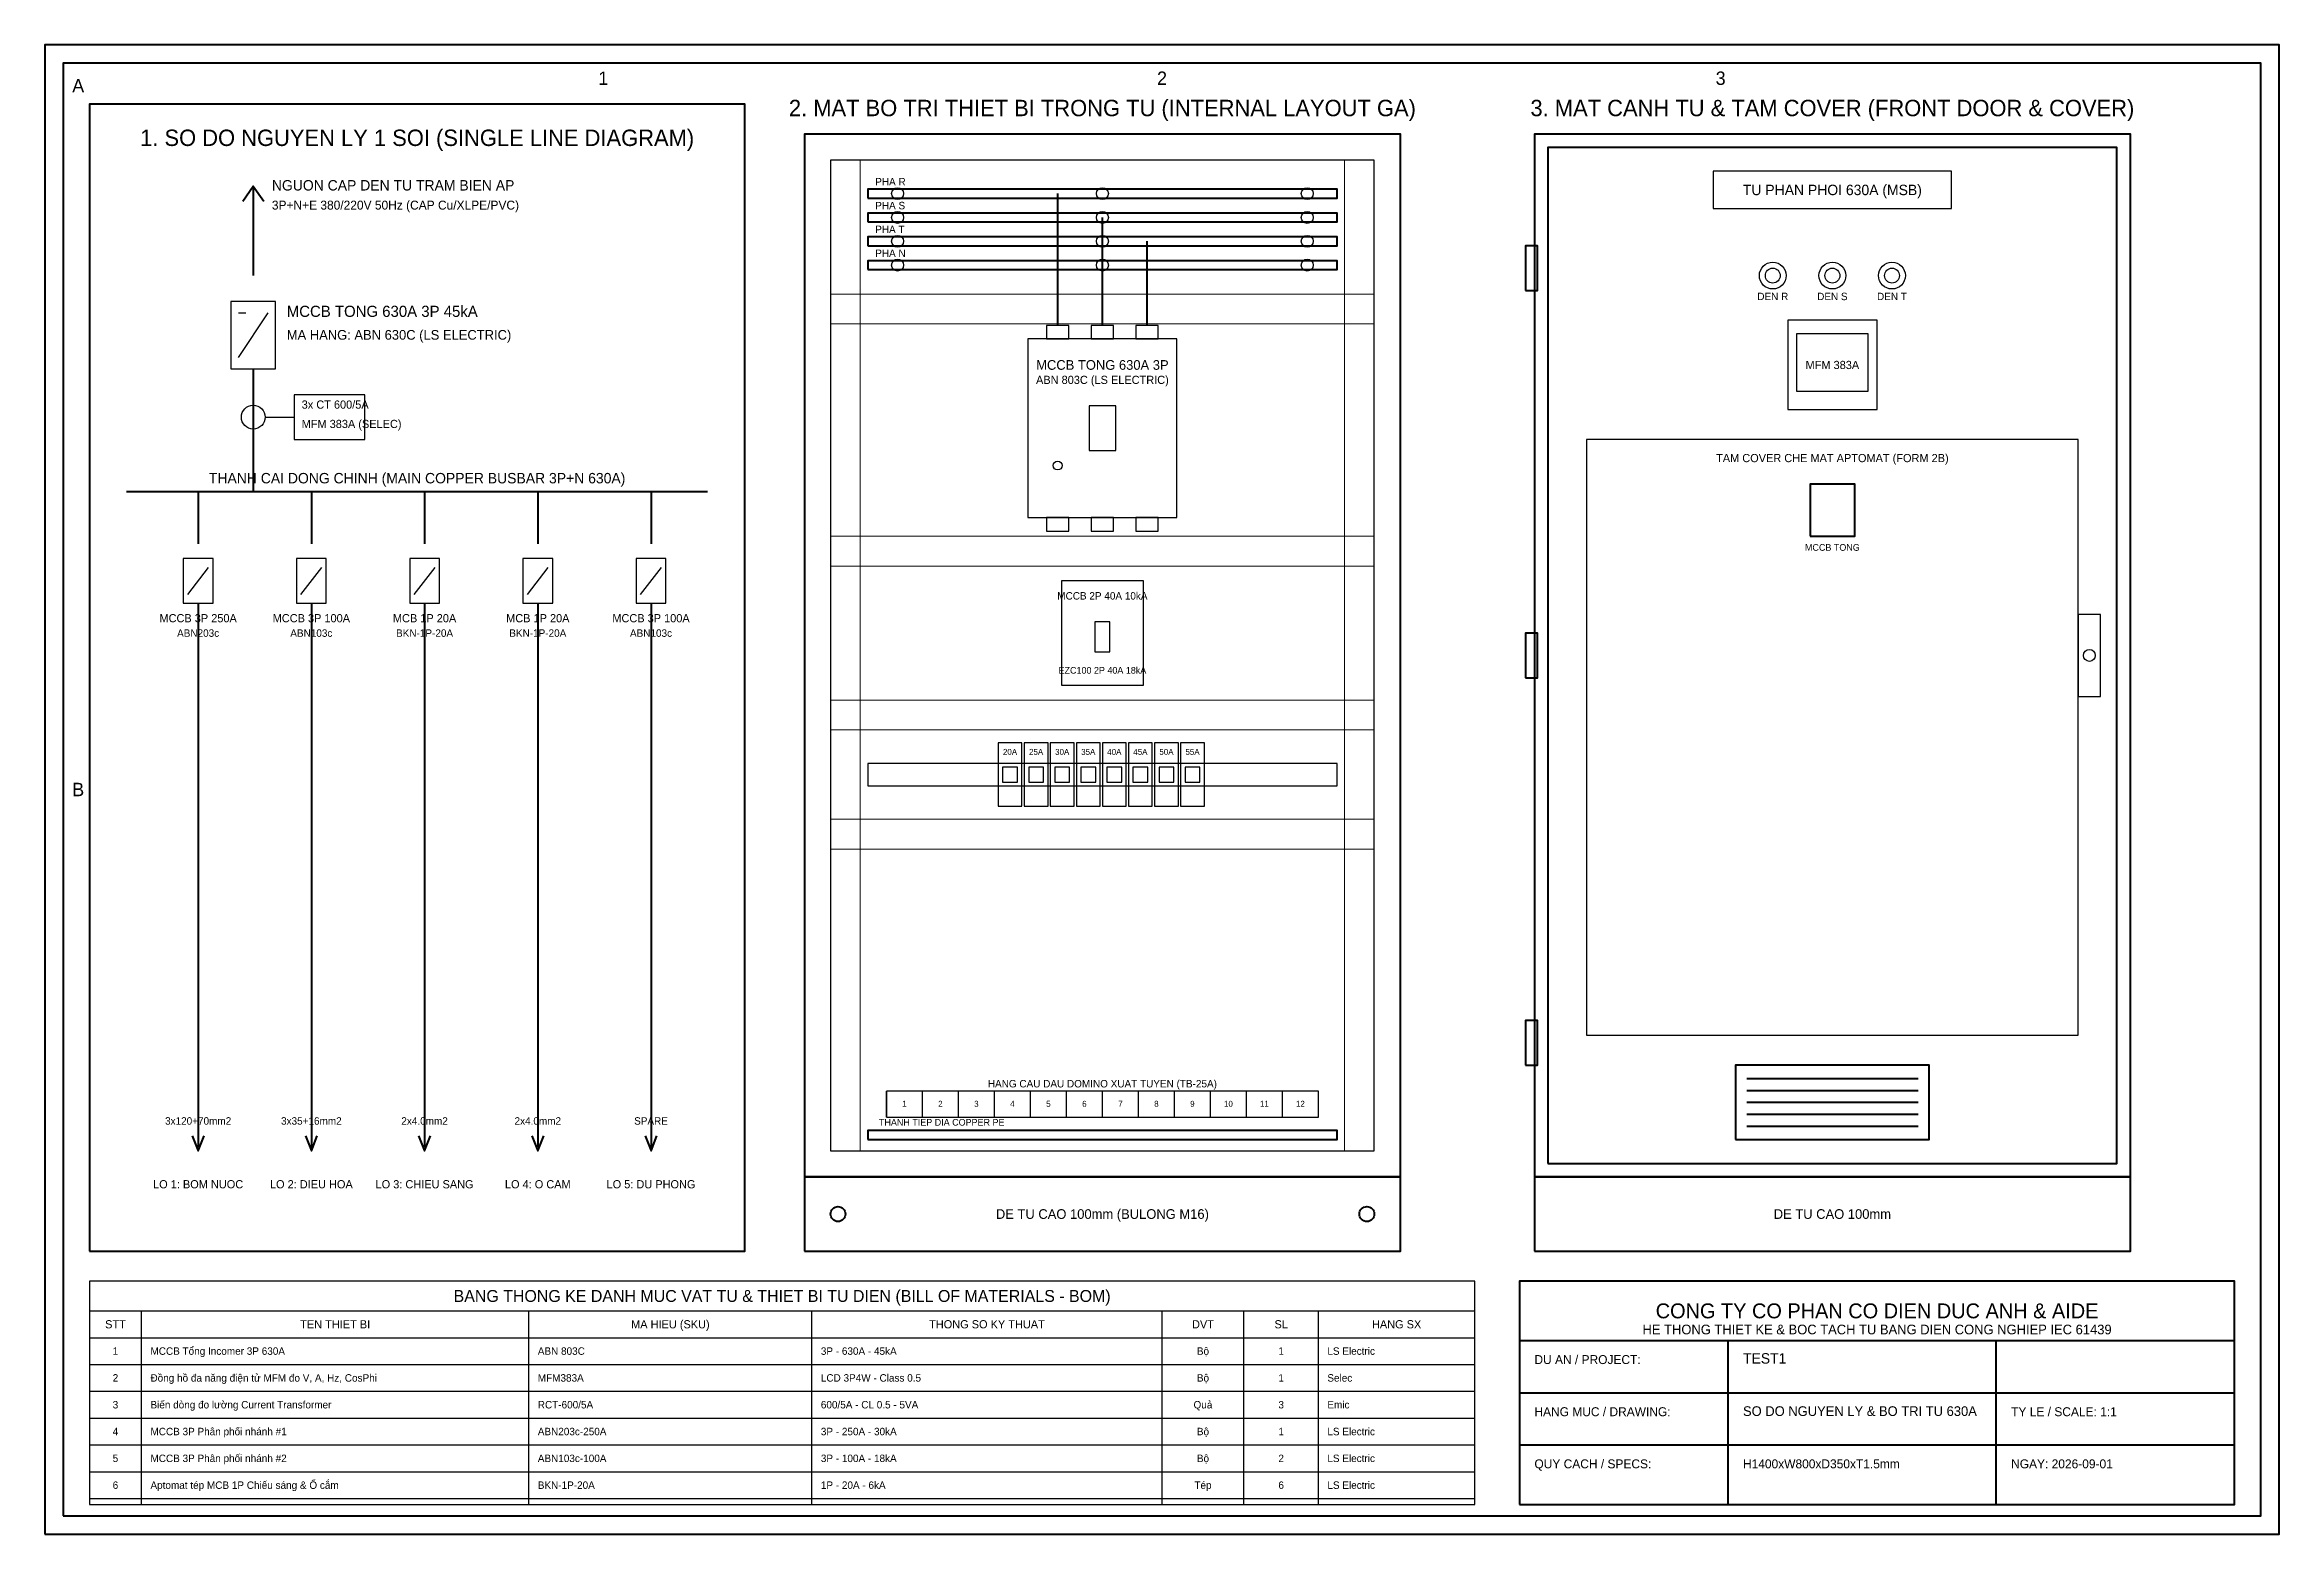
# Model space of a CAD drawing. Header units: metres. Extents: x 0 to 3000, y 0 to 2000.
import ezdxf
from ezdxf.enums import TextEntityAlignment as Align

# ---------------------------------------------------------------- set-up
doc = ezdxf.new("R2010")
doc.units = ezdxf.units.M
for name, color, linetype, lineweight in [('0_BORDER', 5, 'Continuous', 50), ('0_BUSBAR_MAIN', 1, 'Continuous', 50), ('0_DEVICES', 7, 'Continuous', 30), ('0_DUCTS', 8, 'Continuous', 18), ('0_FRAME', 6, 'Continuous', 40), ('0_PLATE', 4, 'Continuous', 25), ('0_SLD_POWER', 3, 'Continuous', 40), ('0_TABLE', 4, 'Continuous', 25), ('0_TEXT', 7, 'Continuous', 20), ('0_TEXT_TITLE', 3, 'Continuous', 30)]:
    doc.layers.add(name, color=color, linetype=linetype, lineweight=lineweight)

msp = doc.modelspace()

# ---------------------------------------------------------------- linework, layer by layer
at = {"layer": '0_BORDER'}
for p, q in [((1980, 260), (2940, 260)), ((2260, 40), (2260, 260)), ((2620, 40), (2620, 260)), ((1980, 190), (2940, 190)), ((1980, 120), (2940, 120))]:
    msp.add_line(p, q, dxfattribs=at)
for points in [[(0, 0), (3000, 0), (3000, 2000), (0, 2000), (0, 0)], [(25, 25), (2975, 25), (2975, 1975), (25, 1975), (25, 25)], [(60, 380), (940, 380), (940, 1920), (60, 1920), (60, 380)], [(1980, 40), (2940, 40), (2940, 340), (1980, 340), (1980, 40)]]:
    msp.add_lwpolyline(points, close=True, dxfattribs=at)
at = {"layer": '0_BUSBAR_MAIN', "color": 1}
msp.add_line((1360, 1623), (1360, 1800), dxfattribs=at)
at = {"layer": '0_BUSBAR_MAIN', "color": 2}
msp.add_line((1420, 1623), (1420, 1768), dxfattribs=at)
at = {"layer": '0_BUSBAR_MAIN', "color": 3}
msp.add_line((1480, 1623), (1480, 1736), dxfattribs=at)
at = {"layer": '0_BUSBAR_MAIN'}
msp.add_line((110, 1400), (890, 1400), dxfattribs=at)
at = {"layer": '0_BUSBAR_MAIN', "color": 1}
msp.add_lwpolyline([(1105, 1794), (1735, 1794), (1735, 1806), (1105, 1806), (1105, 1794)], close=True, dxfattribs=at)
at = {"layer": '0_BUSBAR_MAIN', "color": 2}
msp.add_lwpolyline([(1105, 1762), (1735, 1762), (1735, 1774), (1105, 1774), (1105, 1762)], close=True, dxfattribs=at)
at = {"layer": '0_BUSBAR_MAIN', "color": 5}
msp.add_lwpolyline([(1105, 1730), (1735, 1730), (1735, 1742), (1105, 1742), (1105, 1730)], close=True, dxfattribs=at)
at = {"layer": '0_BUSBAR_MAIN', "color": 4}
msp.add_lwpolyline([(1105, 1698), (1735, 1698), (1735, 1710), (1105, 1710), (1105, 1698)], close=True, dxfattribs=at)
at = {"layer": '0_BUSBAR_MAIN', "color": 3}
msp.add_lwpolyline([(1105, 530), (1735, 530), (1735, 542), (1105, 542), (1105, 530)], close=True, dxfattribs=at)
at = {"layer": '0_DEVICES'}
for p, q in [((260, 1580), (300, 1640)), ((260, 1640), (270, 1640)), ((296, 1500), (335, 1500)), ((192, 1262), (220, 1298)), ((344, 1262), (372, 1298)), ((496, 1262), (524, 1298)), ((648, 1262), (676, 1298)), ((800, 1262), (828, 1298)), ((1130, 560), (1130, 595)), ((1178.3, 560), (1178.3, 595)), ((1226.7, 560), (1226.7, 595)), ((1275, 560), (1275, 595)), ((1323.3, 560), (1323.3, 595)), ((1371.7, 560), (1371.7, 595)), ((1420, 560), (1420, 595)), ((1468.3, 560), (1468.3, 595)), ((1516.7, 560), (1516.7, 595)), ((1565, 560), (1565, 595)), ((1613.3, 560), (1613.3, 595)), ((1661.7, 560), (1661.7, 595))]:
    msp.add_line(p, q, dxfattribs=at)
for points in [[(250, 1565), (310, 1565), (310, 1655), (250, 1655), (250, 1565)], [(1345, 1605), (1375, 1605), (1375, 1623), (1345, 1623), (1345, 1605)], [(1405, 1605), (1435, 1605), (1435, 1623), (1405, 1623), (1405, 1605)], [(1465, 1605), (1495, 1605), (1495, 1623), (1465, 1623), (1465, 1605)], [(1320, 1365), (1520, 1365), (1520, 1605), (1320, 1605), (1320, 1365)], [(335, 1470), (430, 1470), (430, 1530), (335, 1530), (335, 1470)], [(1402, 1455), (1438, 1455), (1438, 1515), (1402, 1515), (1402, 1455)], [(1345, 1347), (1375, 1347), (1375, 1365), (1345, 1365), (1345, 1347)], [(1405, 1347), (1435, 1347), (1435, 1365), (1405, 1365), (1405, 1347)], [(1465, 1347), (1495, 1347), (1495, 1365), (1465, 1365), (1465, 1347)], [(186, 1250), (226, 1250), (226, 1310), (186, 1310), (186, 1250)], [(338, 1250), (378, 1250), (378, 1310), (338, 1310), (338, 1250)], [(490, 1250), (530, 1250), (530, 1310), (490, 1310), (490, 1250)], [(642, 1250), (682, 1250), (682, 1310), (642, 1310), (642, 1250)], [(794, 1250), (834, 1250), (834, 1310), (794, 1310), (794, 1250)], [(1365, 1140), (1475, 1140), (1475, 1280), (1365, 1280), (1365, 1140)], [(2730, 1125), (2760, 1125), (2760, 1235), (2730, 1235), (2730, 1125)], [(1410, 1185), (1430, 1185), (1430, 1225), (1410, 1225), (1410, 1185)], [(1280, 977.5), (1312, 977.5), (1312, 1062.5), (1280, 1062.5), (1280, 977.5)], [(1315, 977.5), (1347, 977.5), (1347, 1062.5), (1315, 1062.5), (1315, 977.5)], [(1350, 977.5), (1382, 977.5), (1382, 1062.5), (1350, 1062.5), (1350, 977.5)], [(1385, 977.5), (1417, 977.5), (1417, 1062.5), (1385, 1062.5), (1385, 977.5)], [(1420, 977.5), (1452, 977.5), (1452, 1062.5), (1420, 1062.5), (1420, 977.5)], [(1455, 977.5), (1487, 977.5), (1487, 1062.5), (1455, 1062.5), (1455, 977.5)], [(1490, 977.5), (1522, 977.5), (1522, 1062.5), (1490, 1062.5), (1490, 977.5)], [(1525, 977.5), (1557, 977.5), (1557, 1062.5), (1525, 1062.5), (1525, 977.5)], [(1286, 1010), (1306, 1010), (1306, 1030), (1286, 1030), (1286, 1010)], [(1321, 1010), (1341, 1010), (1341, 1030), (1321, 1030), (1321, 1010)], [(1356, 1010), (1376, 1010), (1376, 1030), (1356, 1030), (1356, 1010)], [(1391, 1010), (1411, 1010), (1411, 1030), (1391, 1030), (1391, 1010)], [(1426, 1010), (1446, 1010), (1446, 1030), (1426, 1030), (1426, 1010)], [(1461, 1010), (1481, 1010), (1481, 1030), (1461, 1030), (1461, 1010)], [(1496, 1010), (1516, 1010), (1516, 1030), (1496, 1030), (1496, 1010)], [(1531, 1010), (1551, 1010), (1551, 1030), (1531, 1030), (1531, 1010)], [(1130, 560), (1710, 560), (1710, 595), (1130, 595), (1130, 560)]]:
    msp.add_lwpolyline(points, close=True, dxfattribs=at)
at = {"layer": '0_DEVICES', "color": 4}
msp.add_lwpolyline([(2340, 1510), (2460, 1510), (2460, 1630), (2340, 1630), (2340, 1510)], close=True, dxfattribs=at)
at = {"layer": '0_DEVICES', "color": 3}
msp.add_lwpolyline([(2352, 1535), (2448, 1535), (2448, 1612), (2352, 1612), (2352, 1535)], close=True, dxfattribs=at)
at = {"layer": '0_DEVICES', "color": 1}
for centre, radius in [((1145, 1800), 8), ((1420, 1800), 8), ((1695, 1800), 8), ((1145, 1768), 8), ((1420, 1768), 8), ((1695, 1768), 8), ((1145, 1736), 8), ((1420, 1736), 8), ((1695, 1736), 8), ((1145, 1704), 8), ((1420, 1704), 8), ((1695, 1704), 8), ((2320, 1690), 18), ((1360, 1435), 6)]:
    msp.add_circle(centre, radius, dxfattribs=at)
at = {"layer": '0_DEVICES', "color": 7}
for centre in [(2320, 1690), (2400, 1690), (2480, 1690)]:
    msp.add_circle(centre, 10, dxfattribs=at)
at = {"layer": '0_DEVICES', "color": 2}
msp.add_circle((2400, 1690), 18, dxfattribs=at)
at = {"layer": '0_DEVICES', "color": 3}
msp.add_circle((2480, 1690), 18, dxfattribs=at)
at = {"layer": '0_DEVICES'}
for centre, radius in [((280, 1500), 16), ((2745, 1180), 8)]:
    msp.add_circle(centre, radius, dxfattribs=at)
at = {"layer": '0_DUCTS'}
for points in [[(1055, 515), (1095, 515), (1095, 1845), (1055, 1845), (1055, 515)], [(1745, 515), (1785, 515), (1785, 1845), (1745, 1845), (1745, 515)], [(1055, 1625), (1785, 1625), (1785, 1665), (1055, 1665), (1055, 1625)], [(1055, 1300), (1785, 1300), (1785, 1340), (1055, 1340), (1055, 1300)], [(1055, 1080), (1785, 1080), (1785, 1120), (1055, 1120), (1055, 1080)], [(1055, 920), (1785, 920), (1785, 960), (1055, 960), (1055, 920)]]:
    msp.add_lwpolyline(points, close=True, dxfattribs=at)
at = {"layer": '0_FRAME'}
for p, q in [((2285, 612), (2515, 612)), ((2285, 596), (2515, 596)), ((2285, 580), (2515, 580)), ((2285, 564), (2515, 564)), ((2285, 548), (2515, 548))]:
    msp.add_line(p, q, dxfattribs=at)
for points in [[(1020, 480), (1820, 480), (1820, 1880), (1020, 1880), (1020, 480)], [(2000, 480), (2800, 480), (2800, 1880), (2000, 1880), (2000, 480)], [(2018, 498), (2782, 498), (2782, 1862), (2018, 1862), (2018, 498)], [(1988, 1670), (2004, 1670), (2004, 1730), (1988, 1730), (1988, 1670)], [(2370, 1340), (2430, 1340), (2430, 1410), (2370, 1410), (2370, 1340)], [(1988, 1150), (2004, 1150), (2004, 1210), (1988, 1210), (1988, 1150)], [(1988, 630), (2004, 630), (2004, 690), (1988, 690), (1988, 630)], [(2270, 530), (2530, 530), (2530, 630), (2270, 630), (2270, 530)], [(1020, 380), (1820, 380), (1820, 480), (1020, 480), (1020, 380)], [(2000, 380), (2800, 380), (2800, 480), (2000, 480), (2000, 380)]]:
    msp.add_lwpolyline(points, close=True, dxfattribs=at)
for centre in [(1065, 430), (1775, 430)]:
    msp.add_circle(centre, 10, dxfattribs=at)
at = {"layer": '0_PLATE'}
for points in [[(1055, 515), (1785, 515), (1785, 1845), (1055, 1845), (1055, 515)], [(2240, 1780), (2560, 1780), (2560, 1830), (2240, 1830), (2240, 1780)], [(2070, 670), (2730, 670), (2730, 1470), (2070, 1470), (2070, 670)], [(1105, 1005), (1735, 1005), (1735, 1035), (1105, 1035), (1105, 1005)]]:
    msp.add_lwpolyline(points, close=True, dxfattribs=at)
at = {"layer": '0_SLD_POWER'}
for p, q in [((280, 1810), (280, 1690)), ((280, 1565), (280, 1455)), ((280, 1455), (280, 1400)), ((206, 1400), (206, 1330)), ((358, 1400), (358, 1330)), ((510, 1400), (510, 1330)), ((662, 1400), (662, 1330)), ((814, 1400), (814, 1330)), ((206, 1250), (206, 520)), ((358, 1250), (358, 520)), ((510, 1250), (510, 520)), ((662, 1250), (662, 520)), ((814, 1250), (814, 520))]:
    msp.add_line(p, q, dxfattribs=at)
for points in [[(266, 1790), (280, 1810), (294, 1790)], [(198, 535), (206, 515), (214, 535)], [(350, 535), (358, 515), (366, 535)], [(502, 535), (510, 515), (518, 535)], [(654, 535), (662, 515), (670, 535)], [(806, 535), (814, 515), (822, 535)]]:
    msp.add_lwpolyline(points, dxfattribs=at)
at = {"layer": '0_TABLE'}
for p, q in [((60, 300), (1920, 300)), ((130, 40), (130, 300)), ((650, 40), (650, 300)), ((1030, 40), (1030, 300)), ((1500, 40), (1500, 300)), ((1610, 40), (1610, 300)), ((1710, 40), (1710, 300)), ((60, 264), (1920, 264)), ((60, 228), (1920, 228)), ((60, 192), (1920, 192)), ((60, 156), (1920, 156)), ((60, 120), (1920, 120)), ((60, 84), (1920, 84)), ((60, 48), (1920, 48))]:
    msp.add_line(p, q, dxfattribs=at)
msp.add_lwpolyline([(60, 40), (1920, 40), (1920, 340), (60, 340), (60, 40)], close=True, dxfattribs=at)

# ---------------------------------------------------------------- texts
at = {"layer": '0_TEXT'}
for s, height, p in [('A', 18, (45, 1945)), ('1', 18, (750, 1955)), ('2', 18, (1500, 1955)), ('3', 18, (2250, 1955)), ('TU PHAN PHOI 630A (MSB)', 14, (2400, 1805)), ('DEN R', 10, (2320, 1662)), ('DEN S', 10, (2400, 1662)), ('DEN T', 10, (2480, 1662)), ('MCCB TONG 630A 3P', 13, (1420, 1570)), ('MFM 383A', 11, (2400, 1570)), ('ABN 803C (LS ELECTRIC)', 11, (1420, 1550)), ('TAM COVER CHE MAT APTOMAT (FORM 2B)', 11, (2400, 1445)), ('MCCB TONG', 9, (2400, 1325)), ('MCCB 2P 40A 10kA', 10, (1420, 1260)), ('MCCB 3P 250A', 11, (206, 1230)), ('MCCB 3P 100A', 11, (358, 1230)), ('MCB 1P 20A', 11, (510, 1230)), ('MCB 1P 20A', 11, (662, 1230)), ('MCCB 3P 100A', 11, (814, 1230)), ('ABN203c', 10, (206, 1210)), ('ABN103c', 10, (358, 1210)), ('BKN-1P-20A', 10, (510, 1210)), ('BKN-1P-20A', 10, (662, 1210)), ('ABN103c', 10, (814, 1210)), ('EZC100 2P 40A 18kA', 9, (1420, 1160)), ('20A', 8, (1296, 1050.5)), ('25A', 8, (1331, 1050.5)), ('30A', 8, (1366, 1050.5)), ('35A', 8, (1401, 1050.5)), ('40A', 8, (1436, 1050.5)), ('45A', 8, (1471, 1050.5)), ('50A', 8, (1506, 1050.5)), ('55A', 8, (1541, 1050.5)), ('B', 18, (45, 1000)), ('HANG CAU DAU DOMINO XUAT TUYEN (TB-25A)', 10, (1420, 605)), ('1', 8, (1154.2, 578)), ('2', 8, (1202.5, 578)), ('3', 8, (1250.8, 578)), ('4', 8, (1299.2, 578)), ('5', 8, (1347.5, 578)), ('6', 8, (1395.8, 578)), ('7', 8, (1444.2, 578)), ('8', 8, (1492.5, 578)), ('9', 8, (1540.8, 578)), ('10', 8, (1589.2, 578)), ('11', 8, (1637.5, 578)), ('12', 8, (1685.8, 578)), ('3x120+70mm2', 10, (206, 555)), ('3x35+16mm2', 10, (358, 555)), ('2x4.0mm2', 10, (510, 555)), ('2x4.0mm2', 10, (662, 555)), ('SPARE', 10, (814, 555)), ('DE TU CAO 100mm (BULONG M16)', 13, (1420, 430)), ('DE TU CAO 100mm', 13, (2400, 430)), ('HE THONG THIET KE & BOC TACH TU BANG DIEN CONG NGHIEP IEC 61439', 13, (2460, 275)), ('1', 10, (95, 246)), ('Bộ', 10, (1555, 246)), ('1', 10, (1660, 246)), ('2', 10, (95, 210)), ('Bộ', 10, (1555, 210)), ('1', 10, (1660, 210)), ('3', 10, (95, 174)), ('Quả', 10, (1555, 174)), ('3', 10, (1660, 174)), ('4', 10, (95, 138)), ('Bộ', 10, (1555, 138)), ('1', 10, (1660, 138)), ('5', 10, (95, 102)), ('Bộ', 10, (1555, 102)), ('2', 10, (1660, 102)), ('6', 10, (95, 66)), ('Tép', 10, (1555, 66)), ('6', 10, (1660, 66))]:
    msp.add_text(s, height=height, dxfattribs=at).set_placement(p, align=Align.MIDDLE_CENTER)
for s, height, p in [('NGUON CAP DEN TU TRAM BIEN AP', 14, (305, 1800)), ('PHA R', 10, (1115, 1808)), ('3P+N+E 380/220V 50Hz (CAP Cu/XLPE/PVC)', 12, (305, 1775)), ('PHA S', 10, (1115, 1776)), ('PHA T', 10, (1115, 1744)), ('PHA N', 10, (1115, 1712)), ('MCCB TONG 630A 3P 45kA', 15, (325, 1630)), ('MA HANG: ABN 630C (LS ELECTRIC)', 13, (325, 1600)), ('3x CT 600/5A', 11, (345, 1508)), ('MFM 383A (SELEC)', 11, (345, 1482)), ('THANH TIEP DIA COPPER PE', 9, (1120, 546)), ('DU AN / PROJECT:', 12, (2000, 225)), ('HANG MUC / DRAWING:', 12, (2000, 155)), ('TY LE / SCALE: 1:1', 12, (2640, 155)), ('QUY CACH / SPECS:', 12, (2000, 85)), ('H1400xW800xD350xT1.5mm', 12, (2280, 85)), ('NGAY: 2026-09-01', 12, (2640, 85))]:
    msp.add_text(s, height=height, dxfattribs=at).set_placement(p, align=Align.BOTTOM_LEFT)
for s, p in [('MCCB Tổng Incomer 3P 630A', (142, 246)), ('ABN 803C', (662, 246)), ('3P - 630A - 45kA', (1042, 246)), ('LS Electric', (1722, 246)), ('Đồng hồ đa năng điện tử MFM đo V, A, Hz, CosPhi', (142, 210)), ('MFM383A', (662, 210)), ('LCD 3P4W - Class 0.5', (1042, 210)), ('Selec', (1722, 210)), ('Biến dòng đo lường Current Transformer', (142, 174)), ('RCT-600/5A', (662, 174)), ('600/5A - CL 0.5 - 5VA', (1042, 174)), ('Emic', (1722, 174)), ('MCCB 3P Phân phối nhánh #1', (142, 138)), ('ABN203c-250A', (662, 138)), ('3P - 250A - 30kA', (1042, 138)), ('LS Electric', (1722, 138)), ('MCCB 3P Phân phối nhánh #2', (142, 102)), ('ABN103c-100A', (662, 102)), ('3P - 100A - 18kA', (1042, 102)), ('LS Electric', (1722, 102)), ('Aptomat tép MCB 1P Chiếu sáng & Ổ cắm', (142, 66)), ('BKN-1P-20A', (662, 66)), ('1P - 20A - 6kA', (1042, 66)), ('LS Electric', (1722, 66))]:
    msp.add_text(s, height=10, dxfattribs=at).set_placement(p, align=Align.MIDDLE_LEFT)
at = {"layer": '0_TEXT_TITLE'}
for s, height, p in [('2. MAT BO TRI THIET BI TRONG TU (INTERNAL LAYOUT GA)', 22, (1420, 1915)), ('3. MAT CANH TU & TAM COVER (FRONT DOOR & COVER)', 22, (2400, 1915)), ('1. SO DO NGUYEN LY 1 SOI (SINGLE LINE DIAGRAM)', 22, (500, 1875)), ('THANH CAI DONG CHINH (MAIN COPPER BUSBAR 3P+N 630A)', 14, (500, 1418)), ('LO 1: BOM NUOC', 11, (206, 470)), ('LO 2: DIEU HOA', 11, (358, 470)), ('LO 3: CHIEU SANG', 11, (510, 470)), ('LO 4: O CAM', 11, (662, 470)), ('LO 5: DU PHONG', 11, (814, 470)), ('BANG THONG KE DANH MUC VAT TU & THIET BI TU DIEN (BILL OF MATERIALS - BOM)', 16, (990, 320)), ('CONG TY CO PHAN CO DIEN DUC ANH & AIDE', 20, (2460, 300)), ('STT', 11, (95, 282)), ('TEN THIET BI', 11, (390, 282)), ('MA HIEU (SKU)', 11, (840, 282)), ('THONG SO KY THUAT', 11, (1265, 282)), ('DVT', 11, (1555, 282)), ('SL', 11, (1660, 282)), ('HANG SX', 11, (1815, 282))]:
    msp.add_text(s, height=height, dxfattribs=at).set_placement(p, align=Align.MIDDLE_CENTER)
for s, height, p in [('TEST1', 14, (2280, 225)), ('SO DO NGUYEN LY & BO TRI TU 630A', 13, (2280, 155))]:
    msp.add_text(s, height=height, dxfattribs=at).set_placement(p, align=Align.BOTTOM_LEFT)

doc.saveas('drawing.dxf')
